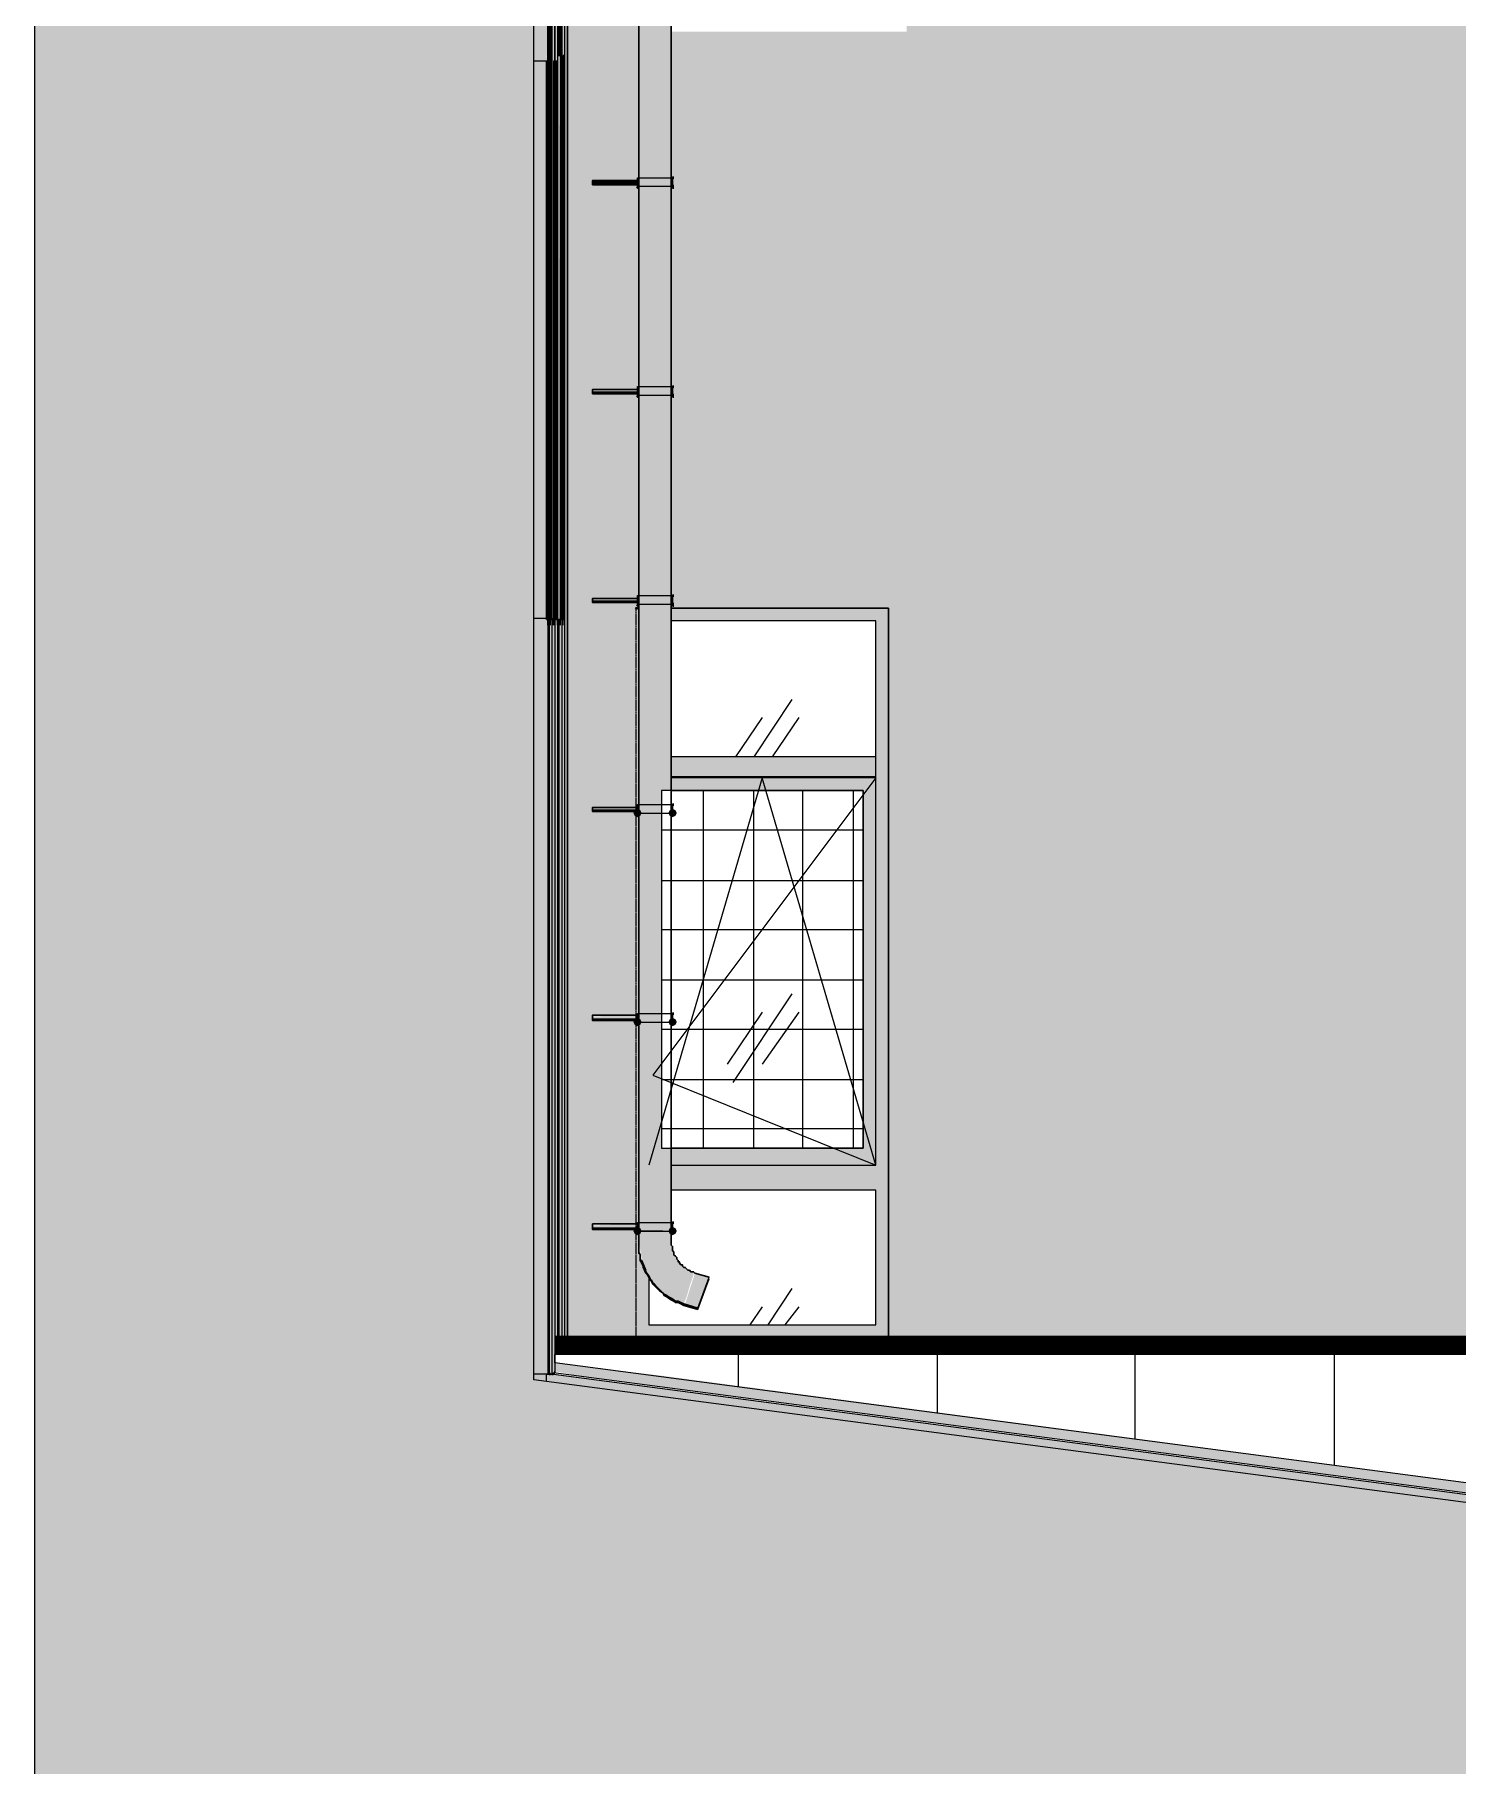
# Model space of a CAD drawing. Header units: millimetres. Extents: x -11345 to 411485, y -9810 to 73012.
# Drawn here: x 289930 to 294225, y 2784 to 8008 of the extents above; entities that cross this region are included whole.
import ezdxf

# ---------------------------------------------------------------- set-up
doc = ezdxf.new("R2010")
doc.units = ezdxf.units.MM
doc.linetypes.add('PDF_IMPORT', pattern=[1, 0.8, -0.2])
for name, color, linetype in [('PDF _Крыша штриховка', 7, 'Continuous'), ('PDF _Линии', 7, 'Continuous'), ('PDF _Стены наружные', 7, 'Continuous'), ('PDF _Стены отделка', 7, 'Continuous'), ('PDF _Узлы', 7, 'Continuous')]:
    doc.layers.add(name, color=color, linetype=linetype)
for name, color, linetype, true_color in [('PDF _Обобщенные модели', 7, 'Continuous', 0xb5bcbf), ('PDF _Ограждение', 7, 'Continuous', 0x7f7f7f), ('PDF _Окна', 7, 'Continuous', 0x383e42), ('PDF _Стены штриховка поверхности', 7, 'Continuous', 0xcacbcc)]:
    doc.layers.add(name, color=color, linetype=linetype, true_color=true_color)

msp = doc.modelspace()

# ---------------------------------------------------------------- hatches: boundary and pattern name
at = {"layer": 'PDF _Линии', "transparency": 33554559}
for points in [[(291762.90475, 5658.35395), (291758.67172, 5666.82003), (291750.20564, 5671.05307), (291741.73956, 5666.82003), (291737.50652, 5658.35395), (291741.73956, 5649.88787), (291750.20564, 5645.65484), (291758.67172, 5649.88787)], [(291868.73071, 5658.35395), (291864.49767, 5666.82003), (291856.0316, 5671.05307), (291847.56552, 5666.82003), (291843.33248, 5658.35395), (291847.56552, 5649.88787), (291856.0316, 5645.65484), (291864.49767, 5649.88787)], [(291762.90475, 5027.63124), (291758.67172, 5036.09731), (291750.20564, 5040.33035), (291741.73956, 5036.09731), (291737.50652, 5027.63124), (291741.73956, 5019.16516), (291750.20564, 5014.93212), (291758.67172, 5019.16516)], [(291868.73071, 5027.63124), (291864.49767, 5036.09731), (291856.0316, 5040.33035), (291847.56552, 5036.09731), (291843.33248, 5027.63124), (291847.56552, 5019.16516), (291856.0316, 5014.93212), (291864.49767, 5019.16516)], [(291762.90475, 4396.90852), (291758.67172, 4405.3746), (291750.20564, 4409.60764), (291741.73956, 4405.3746), (291737.50652, 4396.90852), (291741.73956, 4388.44245), (291750.20564, 4384.20941), (291758.67172, 4388.44245)], [(291868.73071, 4396.90852), (291864.49767, 4405.3746), (291856.0316, 4409.60764), (291847.56552, 4405.3746), (291843.33248, 4396.90852), (291847.56552, 4388.44245), (291856.0316, 4384.20941), (291864.49767, 4388.44245)]]:
    msp.add_hatch(color=256, dxfattribs=at).paths.add_polyline_path(points)
at = {"layer": 'PDF _Обобщенные модели', "transparency": 33554559}
for color, points in [(256, [(291813.70121, 4219.12091), (291843.33248, 4197.95572), (291847.56552, 4193.72268), (291885.66287, 4176.79053), (291889.8959, 4172.55749), (291889.8959, 4176.79053), (291851.79856, 4193.72268), (291847.56552, 4197.95572), (291889.8959, 4176.79053), (291898.36198, 4197.95572), (291906.82806, 4227.58699), (291919.52717, 4265.68433), (291919.52717, 4269.91737), (291894.12894, 4286.84953), (291885.66287, 4295.3156), (291872.96375, 4308.01472), (291868.73071, 4312.24776), (291856.0316, 4337.64599), (291851.79856, 4367.27725), (291851.79856, 4396.90852), (291856.0316, 4396.90852), (291856.0316, 4422.30675), (291851.79856, 4422.30675), (291851.79856, 4646.65779), (291822.16729, 4646.65779), (291822.16729, 5726.08256), (291851.79856, 5726.08256), (291851.79856, 6284.84363), (291856.0316, 6284.84363), (291856.0316, 6314.47489), (291851.79856, 6314.47489), (291851.79856, 6915.56634), (291856.0316, 6915.56634), (291856.0316, 6945.19761), (291851.79856, 6945.19761), (291851.79856, 7546.28905), (291856.0316, 7546.28905), (291856.0316, 7575.92032), (291851.79856, 7575.92032), (291851.79856, 8177.01177), (291856.0316, 8177.01177), (291856.0316, 8206.64304), (291851.79856, 8206.64304), (291851.79856, 8807.73448), (291856.0316, 8807.73448), (291856.0316, 8837.36575), (291851.79856, 8837.36575), (291851.79856, 9438.4572), (291856.0316, 9438.4572), (291856.0316, 9468.08846), (291851.79856, 9468.08846), (291851.79856, 10069.17991), (291856.0316, 10069.17991), (291856.0316, 10098.81118), (291851.79856, 10098.81118), (291851.79856, 10699.90262), (291856.0316, 10699.90262), (291856.0316, 10729.53389), (291851.79856, 10729.53389), (291851.79856, 11330.62534), (291856.0316, 11330.62534), (291856.0316, 11360.25661), (291851.79856, 11360.25661), (291851.79856, 11961.34805), (291856.0316, 11961.34805), (291856.0316, 11990.97932), (291851.79856, 11990.97932), (291851.79856, 12592.07076), (291856.0316, 12592.07076), (291856.0316, 12621.70203), (291851.79856, 12621.70203), (291851.79856, 13222.79348), (291856.0316, 13222.79348), (291856.0316, 13252.42475), (291851.79856, 13252.42475), (291851.79856, 13853.51619), (291856.0316, 13853.51619), (291856.0316, 13883.14746), (291750.20564, 13878.91442), (291750.20564, 13874.68138), (291614.74841, 13874.68138), (291614.74841, 13861.98227), (291648.61272, 13861.98227), (291750.20564, 13866.21531), (291750.20564, 13853.51619), (291754.43868, 13853.51619), (291754.43868, 13252.42475), (291750.20564, 13252.42475), (291750.20564, 13243.95867), (291614.74841, 13243.95867), (291614.74841, 13231.25955), (291750.20564, 13231.25955), (291750.20564, 13222.79348), (291754.43868, 13222.79348), (291754.43868, 12621.70203), (291750.20564, 12621.70203), (291750.20564, 12613.23596), (291614.74841, 12613.23596), (291614.74841, 12604.76988), (291750.20564, 12604.76988), (291614.74841, 12600.53684), (291750.20564, 12600.53684), (291750.20564, 12592.07076), (291754.43868, 12592.07076), (291754.43868, 11990.97932), (291750.20564, 11990.97932), (291750.20564, 11982.51324), (291614.74841, 11982.51324), (291614.74841, 11974.04717), (291750.20564, 11974.04717), (291614.74841, 11969.81413), (291750.20564, 11969.81413), (291750.20564, 11961.34805), (291754.43868, 11961.34805), (291754.43868, 11360.25661), (291750.20564, 11360.25661), (291750.20564, 11351.79053), (291614.74841, 11351.79053), (291614.74841, 11343.32445), (291750.20564, 11343.32445), (291614.74841, 11339.09141), (291750.20564, 11339.09141), (291750.20564, 11330.62534), (291754.43868, 11330.62534), (291754.43868, 10729.53389), (291750.20564, 10729.53389), (291750.20564, 10721.06781), (291614.74841, 10721.06781), (291614.74841, 10712.60174), (291750.20564, 10712.60174), (291614.74841, 10708.3687), (291750.20564, 10708.3687), (291750.20564, 10699.90262), (291754.43868, 10699.90262), (291754.43868, 10098.81118), (291750.20564, 10098.81118), (291750.20564, 10090.3451), (291614.74841, 10090.3451), (291614.74841, 10081.87902), (291750.20564, 10081.87902), (291614.74841, 10077.64599), (291750.20564, 10077.64599), (291750.20564, 10069.17991), (291754.43868, 10069.17991), (291754.43868, 9468.08846), (291750.20564, 9468.08846), (291750.20564, 9459.62239), (291614.74841, 9459.62239), (291614.74841, 9446.92327), (291750.20564, 9446.92327), (291750.20564, 9438.4572), (291754.43868, 9438.4572), (291754.43868, 8837.36575), (291750.20564, 8837.36575), (291750.20564, 8828.89967), (291614.74841, 8828.89967), (291614.74841, 8816.20056), (291750.20564, 8816.20056), (291750.20564, 8807.73448), (291754.43868, 8807.73448), (291754.43868, 8206.64304), (291750.20564, 8206.64304), (291750.20564, 8198.17696), (291614.74841, 8198.17696), (291614.74841, 8185.47784), (291750.20564, 8185.47784), (291750.20564, 8177.01177), (291754.43868, 8177.01177), (291754.43868, 7575.92032), (291750.20564, 7575.92032), (291750.20564, 7567.45425), (291614.74841, 7567.45425), (291614.74841, 7554.75513), (291750.20564, 7554.75513), (291750.20564, 7546.28905), (291754.43868, 7546.28905), (291754.43868, 6945.19761), (291750.20564, 6945.19761), (291750.20564, 6936.73153), (291614.74841, 6936.73153), (291614.74841, 6924.03242), (291750.20564, 6924.03242), (291750.20564, 6915.56634), (291754.43868, 6915.56634), (291754.43868, 6314.47489), (291750.20564, 6314.47489), (291750.20564, 6306.00882), (291614.74841, 6306.00882), (291614.74841, 6293.3097), (291750.20564, 6293.3097), (291750.20564, 6284.84363), (291754.43868, 6284.84363), (291754.43868, 5683.75218), (291750.20564, 5683.75218), (291750.20564, 5675.2861), (291614.74841, 5675.2861), (291614.74841, 5662.58699), (291750.20564, 5662.58699), (291750.20564, 5658.35395), (291754.43868, 5658.35395), (291754.43868, 5053.02947), (291750.20564, 5053.02947), (291750.20564, 5048.79643), (291614.74841, 5044.56339), (291614.74841, 5031.86427), (291750.20564, 5031.86427), (291750.20564, 5027.63124), (291754.43868, 5027.63124), (291754.43868, 4422.30675), (291750.20564, 4422.30675), (291750.20564, 4418.07371), (291614.74841, 4413.84068), (291614.74841, 4401.14156), (291627.44753, 4401.14156), (291750.20564, 4405.3746), (291750.20564, 4396.90852), (291754.43868, 4396.90852), (291754.43868, 4367.27725), (291758.67172, 4337.64599), (291762.90475, 4312.24776), (291762.90475, 4308.01472), (291771.37083, 4278.38345), (291774.19286, 4275.56142), (291775.60387, 4269.91737), (291777.72039, 4267.80085), (291779.83691, 4261.4513), (291801.0021, 4231.82003), (291803.11862, 4230.76177), (291805.23514, 4227.58699), (291811.7475, 4223.02833)]), (7, [(291860.26464, 7575.92032), (291860.26464, 7580.15336), (291856.0316, 7580.15336), (291851.79856, 7575.92032), (291856.0316, 7571.68728), (291860.26464, 7571.68728)]), (7, [(291754.43868, 7546.28905), (291754.43868, 7550.52209), (291750.20564, 7550.52209), (291745.9726, 7546.28905), (291750.20564, 7542.05602), (291754.43868, 7542.05602)]), (7, [(291860.26464, 7550.52209), (291860.26464, 7554.75513), (291856.0316, 7554.75513), (291851.79856, 7550.52209), (291856.0316, 7546.28905), (291860.26464, 7546.28905)]), (7, [(291860.26464, 7546.28905), (291860.26464, 7550.52209), (291856.0316, 7550.52209), (291851.79856, 7546.28905), (291856.0316, 7542.05602), (291860.26464, 7542.05602)]), (7, [(291860.26464, 6945.19761), (291860.26464, 6949.43065), (291856.0316, 6949.43065), (291851.79856, 6945.19761), (291856.0316, 6940.96457), (291860.26464, 6940.96457)]), (7, [(291754.43868, 6915.56634), (291754.43868, 6919.79938), (291750.20564, 6919.79938), (291745.9726, 6915.56634), (291750.20564, 6911.3333), (291754.43868, 6911.3333)]), (7, [(291860.26464, 6919.79938), (291860.26464, 6924.03242), (291856.0316, 6924.03242), (291851.79856, 6919.79938), (291856.0316, 6915.56634), (291860.26464, 6915.56634)]), (7, [(291860.26464, 6915.56634), (291860.26464, 6919.79938), (291856.0316, 6919.79938), (291851.79856, 6915.56634), (291856.0316, 6911.3333), (291860.26464, 6911.3333)]), (7, [(291754.43868, 6284.84363), (291754.43868, 6289.07666), (291750.20564, 6289.07666), (291745.9726, 6284.84363), (291750.20564, 6280.61059), (291754.43868, 6280.61059)]), (7, [(291860.26464, 6314.47489), (291860.26464, 6318.70793), (291856.0316, 6318.70793), (291851.79856, 6314.47489), (291856.0316, 6310.24186), (291860.26464, 6310.24186)]), (7, [(291860.26464, 6289.07666), (291860.26464, 6293.3097), (291856.0316, 6293.3097), (291851.79856, 6289.07666), (291856.0316, 6284.84363), (291860.26464, 6284.84363)]), (7, [(291860.26464, 6284.84363), (291860.26464, 6289.07666), (291856.0316, 6289.07666), (291851.79856, 6284.84363), (291856.0316, 6280.61059), (291860.26464, 6280.61059)]), (7, [(291754.43868, 5658.35395), (291754.43868, 5662.58699), (291750.20564, 5662.58699), (291745.9726, 5658.35395), (291750.20564, 5654.12091), (291754.43868, 5654.12091)]), (7, [(291860.26464, 5683.75218), (291860.26464, 5687.98522), (291856.0316, 5687.98522), (291851.79856, 5683.75218), (291856.0316, 5679.51914), (291860.26464, 5679.51914)]), (7, [(291860.26464, 5658.35395), (291860.26464, 5662.58699), (291856.0316, 5662.58699), (291851.79856, 5658.35395), (291856.0316, 5654.12091), (291860.26464, 5654.12091)]), (7, [(291860.26464, 5658.35395), (291860.26464, 5662.58699), (291856.0316, 5662.58699), (291851.79856, 5658.35395), (291856.0316, 5654.12091), (291860.26464, 5654.12091)]), (7, [(291754.43868, 5027.63124), (291754.43868, 5031.86427), (291750.20564, 5031.86427), (291745.9726, 5027.63124), (291750.20564, 5023.3982), (291754.43868, 5023.3982)]), (7, [(291860.26464, 5053.02947), (291860.26464, 5057.2625), (291856.0316, 5057.2625), (291851.79856, 5053.02947), (291856.0316, 5048.79643), (291860.26464, 5048.79643)]), (7, [(291860.26464, 5027.63124), (291860.26464, 5031.86427), (291856.0316, 5031.86427), (291851.79856, 5027.63124), (291856.0316, 5023.3982), (291860.26464, 5023.3982)]), (7, [(291860.26464, 5027.63124), (291860.26464, 5031.86427), (291856.0316, 5031.86427), (291851.79856, 5027.63124), (291856.0316, 5023.3982), (291860.26464, 5023.3982)]), (7, [(291754.43868, 4396.90852), (291754.43868, 4401.14156), (291750.20564, 4401.14156), (291745.9726, 4396.90852), (291750.20564, 4392.67548), (291754.43868, 4392.67548)]), (7, [(291860.26464, 4422.30675), (291860.26464, 4426.53979), (291856.0316, 4426.53979), (291851.79856, 4422.30675), (291856.0316, 4418.07371), (291860.26464, 4418.07371)]), (7, [(291860.26464, 4396.90852), (291860.26464, 4401.14156), (291856.0316, 4401.14156), (291851.79856, 4396.90852), (291856.0316, 4392.67548), (291860.26464, 4392.67548)]), (256, [(291932.22629, 4164.09141), (291936.45933, 4176.79053), (291966.09059, 4257.21826), (291923.76021, 4269.91737), (291919.52717, 4257.21826), (291894.12894, 4176.79053), (291914.44753, 4169.17106), (291902.59502, 4172.55749), (291894.12894, 4176.79053), (291894.12894, 4172.55749), (291923.76021, 4164.09141), (291927.99325, 4159.85838), (291932.22629, 4159.85838)])]:
    msp.add_hatch(color=color, dxfattribs=at).paths.add_polyline_path(points)
at = {"layer": 'PDF _Ограждение', "true_color": 0xb6c1cb, "transparency": 33554559}
h = msp.add_hatch(color=9, dxfattribs=at)
h.paths.add_polyline_path([(291496.22334, 3965.13861), (291500.45638, 3964.58099), (291500.45638, 3939.74038), (295771.59207, 3376.74628), (295780.05815, 3376.74628), (295966.31183, 3351.34805), (295970.54487, 3351.34805), (295970.54487, 3410.61059), (291817.93425, 3960.90557), (291703.64222, 3973.60469), (291500.45638, 3999.00292), (291500.45638, 3973.60469), (291568.18499, 3960.90557), (295720.79561, 3410.61059), (295934.21129, 3383.44859), (295911.28233, 3385.21236), (291504.68941, 3965.13861), (291496.22334, 3969.37165)])
h.paths.add_polyline_path([(295948.19837, 3381.66842), (295953.61272, 3380.97932), (295957.84576, 3380.97932), (295966.31183, 3376.74628), (295906.22552, 3384.66648)], flags=0)
at = {"layer": 'PDF _Окна', "transparency": 33554687}
for points in [[(292507.9195, 6276.37755), (291851.79856, 6276.37755), (291851.79856, 6238.2802), (292469.82216, 6238.2802), (292469.82216, 5827.67548), (291851.79856, 5827.67548), (291851.79856, 5768.41295), (292469.82216, 5768.41295), (292469.82216, 5764.17991), (291851.79856, 5764.17991), (291851.79856, 5726.08256), (292431.72481, 5726.08256), (292431.72481, 4646.65779), (291851.79856, 4646.65779), (291851.79856, 4519.66663), (292469.82216, 4519.66663), (292469.82216, 4113.29495), (291784.06995, 4113.29495), (291784.06995, 4257.21826), (291775.60387, 4269.91737), (291758.67172, 4312.24776), (291754.43868, 4367.27725), (291754.43868, 4396.90852), (291750.20564, 4396.90852), (291750.20564, 4401.14156), (291745.9726, 4401.14156), (291745.9726, 4079.43065), (292507.9195, 4079.43065)], [(291754.43868, 6276.37755), (291745.9726, 6276.37755), (291745.9726, 5675.2861), (291750.20564, 5675.2861), (291750.20564, 5683.75218), (291754.43868, 5683.75218)], [(291750.20564, 5662.58699), (291745.9726, 5662.58699), (291745.9726, 5048.79643), (291750.20564, 5048.79643), (291750.20564, 5053.02947), (291754.43868, 5053.02947), (291754.43868, 5658.35395), (291750.20564, 5658.35395)], [(291750.20564, 5031.86427), (291745.9726, 5031.86427), (291745.9726, 4418.07371), (291750.20564, 4418.07371), (291750.20564, 4422.30675), (291754.43868, 4422.30675), (291754.43868, 5027.63124), (291750.20564, 5027.63124)]]:
    msp.add_hatch(color=256, dxfattribs=at).paths.add_polyline_path(points)
at = {"layer": 'PDF _Стены наружные', "true_color": 0xe2e2e2, "transparency": 33554687}
h = msp.add_hatch(color=254, dxfattribs=at)
h.paths.add_polyline_path([(291530.08764, 11914.78463), (291530.08764, 14204.85838), (291525.85461, 14204.85838), (291525.85461, 14556.20056), (291589.35018, 14556.20056), (291589.35018, 14657.79348), (291631.68056, 14657.79348), (291631.68056, 14755.15336), (291652.84576, 14755.15336), (291652.84576, 14954.10616), (291631.68056, 14954.10616), (291631.68056, 14916.00882), (291521.62157, 14916.00882), (291521.62157, 14907.54274), (291475.05815, 14907.54274), (291475.05815, 14755.15336), (291436.9608, 14755.15336), (291436.9608, 3948.20646), (291458.12599, 3943.97342), (291475.05815, 3943.97342), (291475.05815, 3965.13861), (291483.52422, 3965.13861), (291483.52422, 6242.51324), (291475.05815, 6242.51324), (291475.05815, 7927.2625), (291479.29118, 7927.2625), (291475.05815, 7944.19466), (291479.29118, 7944.19466), (291475.05815, 10187.70498), (291475.05815, 11076.64304), (291521.62157, 11076.64304), (291521.62157, 11724.2979), (291555.48587, 11724.2979), (291555.48587, 11914.78463)])
h.paths.add_polyline_path([(291525.85461, 11914.78463), (291521.62157, 11914.78463), (291521.62157, 11885.15336), (291475.05815, 11885.15336), (291475.05815, 11914.78463), (291483.52422, 11914.78463), (291483.52422, 14175.22711), (291487.75726, 14175.22711), (291487.75726, 11914.78463), (291491.9903, 11914.78463), (291491.9903, 14175.22711), (291496.22334, 14175.22711), (291496.22334, 11914.78463), (291504.68941, 11914.78463), (291504.68941, 11923.25071), (291508.92245, 11923.25071), (291508.92245, 11914.78463), (291513.15549, 11914.78463), (291513.15549, 14175.22711), (291517.38853, 14175.22711), (291517.38853, 11914.78463), (291521.62157, 11914.78463), (291521.62157, 14175.22711), (291525.85461, 14175.22711)], flags=0)
h.paths.add_polyline_path([(291483.52422, 10187.70498), (291479.29118, 10187.70498), (291479.29118, 7944.19466), (291479.29118, 7927.2625), (291483.52422, 7927.2625)])
for points in [[(291491.9903, 10187.70498), (291487.75726, 10187.70498), (291487.75726, 7927.2625), (291491.9903, 7927.2625)], [(291508.92245, 10187.70498), (291496.22334, 10187.70498), (291496.22334, 7927.2625), (291508.92245, 7927.2625), (291508.92245, 7944.19466), (291513.15549, 7944.19466), (291513.15549, 10204.63714), (291508.92245, 10204.63714)], [(291521.62157, 10204.63714), (291517.38853, 10204.63714), (291517.38853, 7944.19466), (291521.62157, 7944.19466)], [(291530.08764, 10204.63714), (291525.85461, 10204.63714), (291525.85461, 7944.19466), (291530.08764, 7944.19466)], [(291491.9903, 6242.51324), (291487.75726, 6242.51324), (291487.75726, 3965.13861), (291491.9903, 3965.13861)], [(291496.22334, 3969.37165), (291500.45638, 3969.37165), (291500.45638, 4079.43065), (291513.15549, 4079.43065), (291513.15549, 6242.51324), (291504.68941, 6242.51324), (291500.45638, 6246.74628), (291500.45638, 6242.51324), (291496.22334, 6242.51324)], [(291521.62157, 6242.51324), (291517.38853, 6242.51324), (291517.38853, 4079.43065), (291521.62157, 4079.43065)], [(291530.08764, 6242.51324), (291525.85461, 6242.51324), (291525.85461, 4079.43065), (291530.08764, 4079.43065)]]:
    msp.add_hatch(color=254, dxfattribs=at).paths.add_polyline_path(points)
at = {"layer": 'PDF _Стены наружные', "transparency": 33554687}
for points in [[(291750.20564, 6276.37755), (291750.20564, 6280.61059), (291745.9726, 6280.61059), (291741.73956, 6276.37755), (291745.9726, 6272.14451), (291750.20564, 6272.14451)], [(291487.75726, 3965.13861), (291487.75726, 3969.37165), (291483.52422, 3969.37165), (291479.29118, 3965.13861), (291483.52422, 3960.90557), (291487.75726, 3960.90557)], [(291496.22334, 3965.13861), (291496.22334, 3969.37165), (291491.9903, 3969.37165), (291487.75726, 3965.13861), (291491.9903, 3960.90557), (291496.22334, 3960.90557)]]:
    msp.add_hatch(color=256, dxfattribs=at).paths.add_polyline_path(points)
at = {"layer": 'PDF _Стены штриховка поверхности', "true_color": 0xfbfbf4, "transparency": 33554687}
for points in [[(291898.36198, 14746.68728), (291898.36198, 14738.22121), (291932.22629, 14746.68728), (291961.85756, 14657.79348), (291966.09059, 14649.3274), (291915.29413, 14632.39525), (291894.12894, 14619.69613), (291872.96375, 14598.53094), (291856.0316, 14568.89967), (291856.0316, 14556.20056), (291851.79856, 14539.2684), (291851.79856, 14509.63714), (291856.0316, 14509.63714), (291856.0316, 14484.23891), (291851.79856, 14484.23891), (291851.79856, 14137.12976), (292562.949, 14137.12976), (292562.949, 14204.85838), (292567.18204, 11919.01767), (298878.64222, 11919.01767), (298878.64222, 11902.08551), (298976.0021, 11885.15336), (298971.76906, 11885.15336), (298967.53602, 11872.45425), (298971.76906, 11872.45425), (298971.76906, 11868.22121), (291851.79856, 11868.22121), (291851.79856, 11360.25661), (291856.0316, 11360.25661), (291856.0316, 11330.62534), (291851.79856, 11330.62534), (291851.79856, 10729.53389), (291856.0316, 10729.53389), (291856.0316, 10699.90262), (291851.79856, 10699.90262), (291851.79856, 10276.59879), (292567.18204, 10276.59879), (292562.949, 8016.15631), (291851.79856, 8016.15631), (291851.79856, 7575.92032), (291856.0316, 7575.92032), (291856.0316, 7546.28905), (291851.79856, 7546.28905), (291851.79856, 6945.19761), (291856.0316, 6945.19761), (291856.0316, 6915.56634), (291851.79856, 6915.56634), (291851.79856, 6314.47489), (291856.0316, 6314.47489), (291856.0316, 6284.84363), (291851.79856, 6284.84363), (291851.79856, 6276.37755), (292507.9195, 6276.37755), (292507.9195, 4079.43065), (295970.54487, 4079.43065), (295970.54487, 5391.67253), (295979.01095, 5391.67253), (295979.01095, 5108.05897), (295987.47702, 5108.05897), (295987.47702, 5412.83773), (297054.20269, 5412.83773), (297054.20269, 6123.98817), (297033.0375, 6123.98817), (297033.0375, 6094.3569), (297028.80446, 6094.3569), (297028.80446, 6123.98817), (297003.40623, 6123.98817), (297003.40623, 6128.22121), (297028.80446, 6128.22121), (297028.80446, 6157.85248), (297033.0375, 6157.85248), (297033.0375, 6526.12681), (296956.84281, 6526.12681), (296956.84281, 6589.62239), (297388.61272, 6915.56634), (297426.71006, 6945.19761), (297532.53602, 7025.62534), (297638.36198, 6945.19761), (298108.22924, 6589.62239), (298108.22924, 6526.12681), (298032.03455, 6526.12681), (298032.03455, 6157.85248), (298036.26759, 6157.85248), (298036.26759, 6128.22121), (298061.66582, 6128.22121), (298061.66582, 6123.98817), (298036.26759, 6123.98817), (298036.26759, 6094.3569), (298032.03455, 6094.3569), (298032.03455, 5412.83773), (298544.23219, 5412.83773), (298544.23219, 5497.49849), (298468.0375, 5497.49849), (298468.0375, 5535.59584), (298844.77791, 5793.81118), (298878.64222, 5772.64599), (298971.76906, 5704.91737), (298976.0021, 5704.91737), (298980.23514, 5700.68433), (299086.0611, 5700.68433), (299086.0611, 6318.70793), (298946.37083, 6318.70793), (298946.37083, 6327.17401), (299086.0611, 6327.17401), (299086.0611, 6945.19761), (298946.37083, 6945.19761), (298946.37083, 6957.89672), (299086.0611, 6957.89672), (299086.0611, 7575.92032), (298946.37083, 7575.92032), (298946.37083, 7584.3864), (299086.0611, 7584.3864), (299086.0611, 8202.41), (298946.37083, 8202.41), (298946.37083, 8215.10911), (299086.0611, 8215.10911), (299086.0611, 8833.13271), (298946.37083, 8833.13271), (298946.37083, 8841.59879), (299086.0611, 8841.59879), (299086.0611, 9459.62239), (298946.37083, 9459.62239), (298946.37083, 9472.3215), (299086.0611, 9472.3215), (299086.0611, 10090.3451), (298946.37083, 10090.3451), (298946.37083, 10098.81118), (299086.0611, 10098.81118), (299086.0611, 10716.83478), (298946.37083, 10716.83478), (298946.37083, 10729.53389), (299086.0611, 10729.53389), (299086.0611, 11347.55749), (298946.37083, 11347.55749), (298946.37083, 11356.02357), (299086.0611, 11356.02357), (299086.0611, 11868.22121), (298984.46818, 11868.22121), (298980.23514, 11872.45425), (298980.23514, 11885.15336), (298891.34133, 11902.08551), (298891.34133, 11919.01767), (299086.0611, 11919.01767), (299086.0611, 11974.04717), (298946.37083, 11974.04717), (298946.37083, 11986.74628), (299086.0611, 11986.74628), (299086.0611, 12604.76988), (298946.37083, 12604.76988), (298946.37083, 12613.23596), (299086.0611, 12613.23596), (299086.0611, 13231.25955), (298946.37083, 13235.49259), (298946.37083, 13243.95867), (299086.0611, 13243.95867), (299086.0611, 13861.98227), (298946.37083, 13861.98227), (298946.37083, 13870.44835), (299086.0611, 13870.44835), (299086.0611, 14488.47194), (298946.37083, 14492.70498), (298946.37083, 14501.17106), (299086.0611, 14501.17106), (299086.0611, 14509.63714), (299090.29413, 14547.73448), (299090.29413, 14581.59879), (299086.0611, 14581.59879), (299056.42983, 14568.89967), (299047.96375, 14594.2979), (299026.79856, 14657.79348), (299031.0316, 14657.79348), (299026.79856, 14666.25955), (299073.36198, 14683.19171), (299098.76021, 14695.89082), (299119.9254, 14717.05602), (299132.62452, 14746.68728), (299136.85756, 14755.15336), (299136.85756, 14869.4454), (299111.45933, 14924.47489), (299111.45933, 14954.10616), (292084.61567, 14954.10616), (292084.61567, 14755.15336), (292059.21744, 14767.85248), (292038.05225, 14776.31855), (291902.59502, 14844.04717), (291902.59502, 14755.15336)], [(291487.75726, 11076.64304), (291483.52422, 11076.64304), (291483.52422, 3965.13861), (291475.05815, 3965.13861), (291475.05815, 3943.97342), (291487.75726, 3943.97342), (291500.45638, 3939.74038), (291500.45638, 3965.13861), (291496.22334, 3965.13861), (291496.22334, 11076.64304), (291491.9903, 11076.64304), (291491.9903, 3965.13861), (291487.75726, 3965.13861)]]:
    msp.add_hatch(color=7, dxfattribs=at).paths.add_polyline_path(points)
h = msp.add_hatch(color=7, dxfattribs=at)
h.paths.add_polyline_path([(291614.74841, 11914.78463), (291610.51537, 11914.78463), (291610.51537, 11893.61944), (291614.74841, 11889.3864)])
h.paths.add_polyline_path([(291585.11714, 11893.61944), (291585.11714, 11889.3864), (291589.35018, 11889.3864), (291589.35018, 11914.78463), (291580.8841, 11914.78463)])
h.paths.add_polyline_path([(291563.95195, 11893.61944), (291568.18499, 11889.3864), (291568.18499, 11914.78463), (291563.95195, 11914.78463)])
h.paths.add_polyline_path([(291572.41803, 11893.61944), (291576.65107, 11889.3864), (291576.65107, 11914.78463), (291572.41803, 11914.78463)])
h.paths.add_polyline_path([(291610.51537, 11889.3864), (291610.51537, 11885.15336), (291614.74841, 11889.3864)])
h.paths.add_polyline_path([(291614.74841, 11885.15336), (291614.74841, 11876.68728), (291618.98145, 11876.68728), (291623.21449, 11885.15336), (291623.21449, 11889.3864), (291618.98145, 11889.3864), (291618.98145, 11885.15336)])
h.paths.add_polyline_path([(291576.65107, 11885.15336), (291576.65107, 11876.68728), (291580.8841, 11876.68728), (291585.11714, 11885.15336), (291585.11714, 11889.3864), (291580.8841, 11889.3864), (291580.8841, 11885.15336)])
h.paths.add_polyline_path([(291572.41803, 11885.15336), (291568.18499, 11876.68728), (291572.41803, 11876.68728), (291576.65107, 11885.15336), (291576.65107, 11889.3864), (291572.41803, 11889.3864)])
h.paths.add_polyline_path([(291589.35018, 11885.15336), (291585.11714, 11876.68728), (291589.35018, 11876.68728), (291593.58322, 11885.15336), (291593.58322, 11889.3864)])
h.paths.add_polyline_path([(291597.81626, 11876.68728), (291597.81626, 11872.45425), (291593.58322, 11872.45425)])
h.paths.add_polyline_path([(291593.58322, 11880.92032), (291593.58322, 11876.68728), (291589.35018, 11876.68728), (291589.35018, 11872.45425), (291585.11714, 11872.45425), (291585.11714, 11876.68728), (291580.8841, 11876.68728), (291580.8841, 11872.45425), (291576.65107, 11872.45425), (291576.65107, 11876.68728), (291572.41803, 11876.68728), (291572.41803, 11872.45425), (291568.18499, 11872.45425), (291568.18499, 11876.68728), (291563.95195, 11876.68728), (291568.18499, 11885.15336), (291568.18499, 11889.3864), (291563.95195, 11889.3864), (291563.95195, 11885.15336), (291559.71891, 11885.15336), (291559.71891, 11914.78463), (291555.48587, 11914.78463), (291555.48587, 11724.2979), (291635.9136, 11728.53094), (291635.9136, 11724.2979), (291555.48587, 11724.2979), (291521.62157, 11724.2979), (291521.62157, 4079.43065), (291525.85461, 4079.43065), (291525.85461, 11076.64304), (291530.08764, 11076.64304), (291530.08764, 4079.43065), (291538.55372, 4079.43065), (291534.32068, 11076.64304), (291538.55372, 11076.64304), (291538.55372, 4079.43065), (291745.9726, 4079.43065), (291745.9726, 4401.14156), (291614.74841, 4405.3746), (291614.74841, 4418.07371), (291745.9726, 4418.07371), (291745.9726, 5031.86427), (291614.74841, 5031.86427), (291614.74841, 5048.79643), (291745.9726, 5048.79643), (291745.9726, 5662.58699), (291614.74841, 5662.58699), (291614.74841, 5675.2861), (291745.9726, 5675.2861), (291745.9726, 6276.37755), (291754.43868, 6276.37755), (291754.43868, 6284.84363), (291750.20564, 6284.84363), (291750.20564, 6293.3097), (291614.74841, 6293.3097), (291614.74841, 6306.00882), (291750.20564, 6306.00882), (291750.20564, 6314.47489), (291754.43868, 6314.47489), (291754.43868, 6915.56634), (291750.20564, 6915.56634), (291750.20564, 6924.03242), (291614.74841, 6924.03242), (291614.74841, 6936.73153), (291750.20564, 6936.73153), (291750.20564, 6945.19761), (291754.43868, 6945.19761), (291754.43868, 7546.28905), (291750.20564, 7546.28905), (291750.20564, 7554.75513), (291614.74841, 7554.75513), (291614.74841, 7567.45425), (291750.20564, 7567.45425), (291750.20564, 7575.92032), (291754.43868, 7575.92032), (291754.43868, 8177.01177), (291750.20564, 8177.01177), (291750.20564, 8185.47784), (291614.74841, 8185.47784), (291614.74841, 8198.17696), (291750.20564, 8198.17696), (291750.20564, 8206.64304), (291754.43868, 8206.64304), (291754.43868, 8807.73448), (291750.20564, 8807.73448), (291750.20564, 8816.20056), (291614.74841, 8816.20056), (291614.74841, 8828.89967), (291750.20564, 8828.89967), (291750.20564, 8837.36575), (291754.43868, 8837.36575), (291754.43868, 9438.4572), (291750.20564, 9438.4572), (291750.20564, 9446.92327), (291614.74841, 9446.92327), (291614.74841, 9459.62239), (291750.20564, 9459.62239), (291750.20564, 9468.08846), (291754.43868, 9468.08846), (291754.43868, 10069.17991), (291750.20564, 10069.17991), (291750.20564, 10077.64599), (291614.74841, 10077.64599), (291614.74841, 10090.3451), (291750.20564, 10090.3451), (291750.20564, 10098.81118), (291754.43868, 10098.81118), (291754.43868, 10699.90262), (291750.20564, 10699.90262), (291750.20564, 10708.3687), (291614.74841, 10708.3687), (291614.74841, 10721.06781), (291750.20564, 10721.06781), (291750.20564, 10729.53389), (291754.43868, 10729.53389), (291754.43868, 11330.62534), (291750.20564, 11330.62534), (291750.20564, 11339.09141), (291614.74841, 11339.09141), (291614.74841, 11351.79053), (291750.20564, 11351.79053), (291750.20564, 11360.25661), (291754.43868, 11360.25661), (291754.43868, 11868.22121), (291635.9136, 11868.22121), (291635.9136, 11872.45425), (291631.68056, 11872.45425), (291631.68056, 11876.68728), (291635.9136, 11885.15336), (291627.44753, 11885.15336), (291623.21449, 11876.68728), (291627.44753, 11876.68728), (291627.44753, 11872.45425), (291623.21449, 11872.45425), (291623.21449, 11876.68728), (291618.98145, 11876.68728), (291618.98145, 11872.45425), (291614.74841, 11872.45425), (291614.74841, 11876.68728), (291610.51537, 11876.68728), (291606.28233, 11872.45425), (291606.28233, 11876.68728), (291610.51537, 11876.68728), (291610.51537, 11885.15336), (291606.28233, 11885.15336), (291602.0493, 11876.68728), (291602.0493, 11885.15336), (291597.81626, 11885.15336)], flags=0)
h.paths.add_polyline_path([(291618.98145, 11893.61944), (291623.21449, 11889.3864), (291627.44753, 11889.3864), (291627.44753, 11914.78463), (291618.98145, 11914.78463)])
h.paths.add_polyline_path([(291606.28233, 11914.78463), (291602.0493, 11914.78463), (291602.0493, 11893.61944), (291606.28233, 11889.3864)])
h.paths.add_polyline_path([(291597.81626, 11914.78463), (291593.58322, 11914.78463), (291593.58322, 11893.61944), (291597.81626, 11889.3864)])
at = {"layer": 'PDF _Стены штриховка поверхности', "true_color": 0x88d4d9, "transparency": 33554687}
for points in [[(291521.62157, 7944.19466), (291517.38853, 7944.19466), (291517.38853, 6246.74628), (291513.15549, 7944.19466), (291508.92245, 7944.19466), (291508.92245, 7927.2625), (291504.68941, 7927.2625), (291504.68941, 6242.51324), (291521.62157, 6242.51324)], [(291530.08764, 7944.19466), (291525.85461, 7944.19466), (291525.85461, 6242.51324), (291530.08764, 6242.51324)], [(291491.9903, 7927.2625), (291487.75726, 7927.2625), (291487.75726, 6242.51324), (291491.9903, 6242.51324)], [(291500.45638, 7927.2625), (291496.22334, 7927.2625), (291496.22334, 6242.51324), (291500.45638, 6242.51324)]]:
    msp.add_hatch(color=133, dxfattribs=at).paths.add_polyline_path(points)
h = msp.add_hatch(color=133, dxfattribs=at)
h.paths.add_polyline_path([(291479.29118, 7927.2625), (291483.52422, 6242.51324), (291483.52422, 7927.2625)])
h.paths.add_polyline_path([(291479.29118, 6242.51324), (291475.05815, 7927.2625), (291475.05815, 6242.51324)])
at = {"layer": 'PDF _Узлы', "true_color": 0x939393, "transparency": 33554687}
msp.add_hatch(color=252, dxfattribs=at).paths.add_polyline_path([(291995.72186, 15072.63124), (289929.99915, 16012.36575), (289929.99915, 8922.02652), (290103.55372, 8866.99702), (289929.99915, 8697.67548), (289929.99915, -1889.15342), (298916.73956, -1774.86139), (298916.73956, 2889.94687), (299399.30593, 2826.4513), (299399.30593, 2898.41295), (298205.58912, 3059.2684), (296423.47997, 3351.34805), (295970.54487, 3427.54274), (295970.54487, 3351.34805), (295403.31773, 3427.54274), (291436.9608, 3948.20646), (291436.9608, 15072.63124), (291521.62157, 15030.30085), (292084.61567, 14755.15336), (292084.61567, 15030.30085)])

# ---------------------------------------------------------------- linework, layer by layer
at = {"layer": 'PDF _Крыша штриховка', "lineweight": 9}
for points in [[(292054.9844, 3927.04127), (292054.9844, 4024.40115)], [(292656.07584, 3846.61354), (292656.07584, 4024.40115)], [(293252.93425, 3770.41885), (293252.93425, 4024.40115)], [(293854.0257, 3689.99112), (293854.0257, 4024.40115)]]:
    msp.add_lwpolyline(points, dxfattribs=at)
at = {"layer": 'PDF _Линии', "lineweight": 9}
msp.add_lwpolyline([(289929.99915, -1889.15342), (298916.73956, -1774.86139), (298916.73956, 2889.94687), (299399.30593, 2826.4513), (299399.30593, 2898.41295), (298205.58912, 3059.2684), (295970.54487, 3427.54274), (295970.54487, 3351.34805), (291436.9608, 3948.20646), (291436.9608, 15072.63124), (292084.61567, 14755.15336), (292084.61567, 15030.30085), (289929.99915, 16012.36575)], dxfattribs=at)
at = {"layer": 'PDF _Линии', "lineweight": 30}
for points in [[(291754.43868, 14501.17106), (291754.43868, 4409.60764), (291754.43868, 4367.27725), (291754.43868, 4358.81118), (291754.43868, 4350.3451), (291754.43868, 4341.87902), (291754.43868, 4333.41295), (291758.67172, 4324.94687), (291758.67172, 4320.71383), (291758.67172, 4312.24776), (291762.90475, 4303.78168), (291767.13779, 4295.3156), (291767.13779, 4286.84953), (291771.37083, 4282.61649), (291775.60387, 4274.15041), (291779.83691, 4265.68433), (291784.06995, 4261.4513), (291788.30298, 4252.98522), (291792.53602, 4248.75218), (291796.76906, 4240.2861), (291801.0021, 4236.05307), (291809.46818, 4227.58699), (291813.70121, 4223.35395), (291817.93425, 4219.12091), (291826.40033, 4210.65484), (291830.63337, 4206.4218), (291839.09944, 4202.18876), (291843.33248, 4197.95572), (291851.79856, 4193.72268), (291860.26464, 4189.48964), (291864.49767, 4185.25661), (291872.96375, 4185.25661), (291881.42983, 4181.02357), (291889.8959, 4176.79053), (291932.22629, 4164.09141)], [(291966.09059, 4257.21826), (291923.76021, 4269.91737), (291919.52717, 4274.15041), (291915.29413, 4274.15041), (291911.0611, 4274.15041), (291906.82806, 4278.38345), (291902.59502, 4278.38345), (291898.36198, 4282.61649), (291894.12894, 4286.84953), (291889.8959, 4286.84953), (291885.66287, 4291.08256), (291885.66287, 4295.3156), (291881.42983, 4295.3156), (291877.19679, 4299.54864), (291877.19679, 4303.78168), (291872.96375, 4303.78168), (291872.96375, 4308.01472), (291868.73071, 4312.24776), (291868.73071, 4316.48079), (291864.49767, 4320.71383), (291860.26464, 4324.94687), (291860.26464, 4329.17991), (291860.26464, 4333.41295), (291856.0316, 4337.64599), (291856.0316, 4341.87902), (291856.0316, 4346.11206), (291856.0316, 4350.3451), (291851.79856, 4354.57814), (291851.79856, 4358.81118), (291851.79856, 4363.04422), (291851.79856, 4367.27725), (291851.79856, 4409.60764), (291851.79856, 14501.17106)], [(291487.75726, 6246.74628), (291487.75726, 6242.51324), (291491.9903, 6242.51324), (291491.9903, 7927.2625), (291487.75726, 7927.2625), (291487.75726, 10187.70498), (291491.9903, 10187.70498), (291491.9903, 11076.64304)], [(291517.38853, 6242.51324), (291521.62157, 6242.51324), (291521.62157, 7944.19466), (291517.38853, 7944.19466), (291517.38853, 10204.63714), (291521.62157, 10204.63714), (291521.62157, 11076.64304), (291754.43868, 11076.64304)], [(291538.55372, 4079.43065), (291538.55372, 11076.64304)], [(291508.92245, 6242.51324), (291517.38853, 6242.51324), (291517.38853, 7944.19466), (291508.92245, 7944.19466)], [(291525.85461, 6242.51324), (291530.08764, 6242.51324), (291530.08764, 7944.19466), (291525.85461, 7944.19466)], [(291475.05815, 6242.51324), (291479.29118, 6242.51324), (291479.29118, 7927.2625), (291475.05815, 7927.2625)], [(291479.29118, 6242.51324), (291483.52422, 6242.51324), (291483.52422, 7927.2625), (291479.29118, 7927.2625)], [(291496.22334, 7927.2625), (291500.45638, 7927.2625), (291500.45638, 6242.51324), (291496.22334, 6242.51324), (291496.22334, 6246.74628)], [(291500.45638, 6242.51324), (291508.92245, 6242.51324), (291508.92245, 7927.2625), (291500.45638, 7927.2625)], [(291750.20564, 7575.92032), (291750.20564, 7550.52209), (291750.20564, 7546.28905)], [(291856.0316, 7546.28905), (291856.0316, 7550.52209), (291856.0316, 7575.92032)], [(291754.43868, 7567.45425), (291614.74841, 7567.45425), (291614.74841, 7563.22121), (291614.74841, 7558.98817), (291754.43868, 7558.98817)], [(291614.74841, 7558.98817), (291614.74841, 7554.75513), (291750.20564, 7554.75513)], [(291754.43868, 6936.73153), (291614.74841, 6936.73153), (291614.74841, 6932.49849), (291614.74841, 6928.26545), (291754.43868, 6928.26545)], [(291614.74841, 6928.26545), (291614.74841, 6924.03242), (291750.20564, 6924.03242)], [(291750.20564, 6945.19761), (291750.20564, 6919.79938), (291750.20564, 6915.56634)], [(291856.0316, 6915.56634), (291856.0316, 6919.79938), (291856.0316, 6945.19761)], [(291754.43868, 6306.00882), (291614.74841, 6306.00882), (291614.74841, 6301.77578), (291614.74841, 6297.54274), (291754.43868, 6297.54274)], [(291614.74841, 6297.54274), (291614.74841, 6293.3097), (291750.20564, 6293.3097)], [(291745.9726, 6276.37755), (291754.43868, 6276.37755)], [(291750.20564, 6314.47489), (291750.20564, 6289.07666), (291750.20564, 6284.84363)], [(291851.79856, 6276.37755), (292507.9195, 6276.37755), (292507.9195, 4079.43065)], [(291856.0316, 6284.84363), (291856.0316, 6289.07666), (291856.0316, 6314.47489)], [(291754.43868, 5675.2861), (291614.74841, 5675.2861), (291614.74841, 5671.05307), (291614.74841, 5666.82003), (291754.43868, 5666.82003)], [(291614.74841, 5666.82003), (291614.74841, 5662.58699), (291750.20564, 5662.58699)], [(291750.20564, 5683.75218), (291750.20564, 5658.35395)], [(291856.0316, 5658.35395), (291856.0316, 5683.75218)], [(291754.43868, 5048.79643), (291614.74841, 5048.79643), (291614.74841, 5040.33035), (291614.74841, 5036.09731), (291754.43868, 5036.09731)], [(291614.74841, 5036.09731), (291614.74841, 5031.86427), (291750.20564, 5031.86427)], [(291750.20564, 5053.02947), (291750.20564, 5027.63124)], [(291856.0316, 5027.63124), (291856.0316, 5053.02947)], [(291754.43868, 4418.07371), (291614.74841, 4418.07371), (291614.74841, 4409.60764), (291614.74841, 4405.3746), (291754.43868, 4405.3746)], [(291614.74841, 4405.3746), (291614.74841, 4401.14156), (291750.20564, 4401.14156)], [(291750.20564, 4422.30675), (291750.20564, 4396.90852)], [(291856.0316, 4396.90852), (291856.0316, 4422.30675)], [(291754.43868, 4367.27725), (291754.43868, 4363.04422), (291754.43868, 4354.57814), (291754.43868, 4346.11206), (291754.43868, 4337.64599), (291754.43868, 4329.17991), (291758.67172, 4324.94687), (291758.67172, 4316.48079), (291758.67172, 4308.01472), (291762.90475, 4299.54864), (291767.13779, 4291.08256), (291767.13779, 4286.84953), (291771.37083, 4278.38345), (291775.60387, 4269.91737), (291779.83691, 4265.68433), (291784.06995, 4257.21826), (291788.30298, 4248.75218), (291792.53602, 4244.51914), (291796.76906, 4236.05307), (291801.0021, 4231.82003), (291809.46818, 4223.35395), (291813.70121, 4219.12091), (291817.93425, 4214.88787), (291826.40033, 4210.65484), (291830.63337, 4202.18876), (291839.09944, 4197.95572), (291843.33248, 4193.72268), (291851.79856, 4189.48964), (291860.26464, 4185.25661), (291864.49767, 4181.02357), (291872.96375, 4181.02357), (291881.42983, 4176.79053), (291889.8959, 4172.55749), (291932.22629, 4159.85838)], [(291500.45638, 4024.40115), (291500.45638, 3999.00292)], [(291500.45638, 3973.60469), (291500.45638, 3969.37165)], [(291483.52422, 3965.13861), (291479.29118, 3965.13861), (291475.05815, 3965.13861)], [(291491.9903, 3965.13861), (291487.75726, 3965.13861)], [(291500.45638, 3965.13861), (291496.22334, 3965.13861)]]:
    msp.add_lwpolyline(points, dxfattribs=at)
at = {"layer": 'PDF _Линии', "lineweight": 9, "ltscale": 3.093704}
msp.add_lwpolyline([(292469.82216, 5764.17991), (291796.76906, 4866.77578), (292469.82216, 4595.86132), (292126.94605, 5764.17991), (291784.06995, 4595.86132)], dxfattribs=at)
at = {"layer": 'PDF _Линии', "lineweight": 9}
msp.add_lwpolyline([(292431.72481, 5726.08256), (291822.16729, 5726.08256), (291822.16729, 4646.65779), (292431.72481, 4646.65779)], close=True, dxfattribs=at)
at = {"layer": 'PDF _Обобщенные модели', "color": 7, "lineweight": 18}
for points in [[(291750.20564, 7575.92032), (291856.0316, 7575.92032)], [(291750.20564, 7550.52209), (291856.0316, 7550.52209)], [(291750.20564, 6945.19761), (291856.0316, 6945.19761)], [(291750.20564, 6919.79938), (291856.0316, 6919.79938)], [(291750.20564, 6314.47489), (291856.0316, 6314.47489)], [(291750.20564, 6289.07666), (291856.0316, 6289.07666)], [(291750.20564, 5683.75218), (291856.0316, 5683.75218)], [(291750.20564, 5658.35395), (291856.0316, 5658.35395)], [(291750.20564, 5053.02947), (291856.0316, 5053.02947)], [(291750.20564, 5027.63124), (291856.0316, 5027.63124)], [(291750.20564, 4422.30675), (291856.0316, 4422.30675)], [(291750.20564, 4396.90852), (291856.0316, 4396.90852)], [(291932.22629, 4164.09141), (291966.09059, 4257.21826)], [(291932.22629, 4159.85838), (291966.09059, 4252.98522)]]:
    msp.add_lwpolyline(points, dxfattribs=at)
at = {"layer": 'PDF _Обобщенные модели', "lineweight": 0}
for points in [[(291750.20564, 7563.22121), (291614.74841, 7563.22121), (291750.20564, 7563.22121)], [(291750.20564, 7558.98817), (291614.74841, 7558.98817), (291750.20564, 7558.98817)], [(291775.60387, 4278.38345), (291762.90475, 4308.01472), (291775.60387, 4278.38345)], [(291784.06995, 4261.4513), (291775.60387, 4274.15041), (291784.06995, 4261.4513)]]:
    msp.add_lwpolyline(points, dxfattribs=at)
for points in [[(291826.40033, 4396.90852), (291754.43868, 4396.90852), (291826.40033, 4396.90852)], [(291889.8959, 4176.79053), (291889.8959, 4176.79053), (291889.8959, 4176.79053)], [(291889.8959, 4172.55749), (291889.8959, 4172.55749), (291889.8959, 4172.55749)]]:
    msp.add_lwpolyline(points, close=True, dxfattribs=at)
at = {"layer": 'PDF _Ограждение', "color": 9, "lineweight": 0, "true_color": 0xb5bcbf, "const_width": 4470.0885}
msp.add_lwpolyline([(293735.50062, 4079.43065), (293735.50062, 4066.73153), (293735.50062, 4028.63419), (293735.50062, 4024.40115)], dxfattribs=at)
at = {"layer": 'PDF _Ограждение', "color": 7, "lineweight": 9}
for points in [[(291500.45638, 4079.43065), (295970.54487, 4079.43065)], [(295970.54487, 4066.73153), (291500.45638, 4066.73153)], [(295970.54487, 4028.63419), (291500.45638, 4028.63419)], [(295970.54487, 4024.40115), (291500.45638, 4024.40115)], [(295970.54487, 3410.61059), (291500.45638, 3999.00292)], [(291496.22334, 3969.37165), (295966.31183, 3380.97932), (295970.54487, 3380.97932)], [(291496.22334, 3965.13861), (295966.31183, 3376.74628)]]:
    msp.add_lwpolyline(points, dxfattribs=at)
at = {"layer": 'PDF _Окна', "color": 7, "lineweight": 9}
for points in [[(291851.79856, 4595.86132), (292469.82216, 4595.86132), (292469.82216, 6238.2802), (291851.79856, 6238.2802)], [(292215.83986, 6001.23006), (292101.54782, 5827.67548)], [(292126.94605, 5946.20056), (292046.51832, 5827.67548)], [(292237.00505, 5946.20056), (292156.57732, 5827.67548)], [(292469.82216, 5827.67548), (291851.79856, 5827.67548)], [(291851.79856, 5768.41295), (292469.82216, 5768.41295)], [(292469.82216, 5764.17991), (291851.79856, 5764.17991)], [(291851.79856, 5726.08256), (292431.72481, 5726.08256), (292431.72481, 4646.65779), (291851.79856, 4646.65779)], [(292215.83986, 5112.292), (292038.05225, 4845.61059)], [(292126.94605, 5057.2625), (292021.12009, 4900.64009)], [(292237.00505, 5057.2625), (292126.94605, 4900.64009)], [(291784.06995, 4257.21826), (291784.06995, 4113.29495), (292469.82216, 4113.29495), (292469.82216, 4519.66663), (291851.79856, 4519.66663)], [(292215.83986, 4223.35395), (292143.8782, 4113.29495)], [(292126.94605, 4168.32445), (292088.84871, 4113.29495)], [(292237.00505, 4168.32445), (292194.67466, 4113.29495)]]:
    msp.add_lwpolyline(points, dxfattribs=at)
at = {"layer": 'PDF _Стены наружные', "lineweight": 18}
for points in [[(291479.29118, 7927.2625), (291479.29118, 10187.70498)], [(291500.45638, 7927.2625), (291500.45638, 10187.70498)]]:
    msp.add_lwpolyline(points, close=True, dxfattribs=at)
for points in [[(291483.52422, 10187.70498), (291483.52422, 7927.2625)], [(291491.9903, 10187.70498), (291491.9903, 7927.2625)], [(291508.92245, 10187.70498), (291508.92245, 7927.2625)], [(291513.15549, 10204.63714), (291513.15549, 7944.19466)], [(291521.62157, 10204.63714), (291521.62157, 7944.19466)], [(291530.08764, 10204.63714), (291530.08764, 7944.19466)], [(291508.92245, 7944.19466), (291508.92245, 6242.51324)], [(291517.38853, 7944.19466), (291517.38853, 6242.51324)], [(291525.85461, 7944.19466), (291525.85461, 6242.51324)], [(291479.29118, 7927.2625), (291479.29118, 6242.51324)], [(291487.75726, 7927.2625), (291487.75726, 6242.51324)], [(291496.22334, 7927.2625), (291496.22334, 6242.51324)], [(291504.68941, 7927.2625), (291504.68941, 6242.51324)], [(291479.29118, 6225.58109), (291479.29118, 6242.51324), (291479.29118, 3965.13861)], [(291483.52422, 6242.51324), (291483.52422, 3965.13861)], [(291487.75726, 6225.58109), (291487.75726, 6246.74628)], [(291491.9903, 6242.51324), (291491.9903, 3965.13861)], [(291496.22334, 6225.58109), (291496.22334, 6246.74628)], [(291500.45638, 6225.58109), (291500.45638, 6246.74628)], [(291500.45638, 6242.51324), (291500.45638, 3969.37165)], [(291508.92245, 6225.58109), (291508.92245, 6242.51324), (291508.92245, 4079.43065)], [(291513.15549, 6242.51324), (291513.15549, 4079.43065)], [(291517.38853, 6225.58109), (291517.38853, 6246.74628)], [(291521.62157, 6242.51324), (291521.62157, 4079.43065)], [(291525.85461, 6225.58109), (291525.85461, 6246.74628)], [(291530.08764, 6242.51324), (291530.08764, 4079.43065)]]:
    msp.add_lwpolyline(points, dxfattribs=at)
at = {"layer": 'PDF _Стены наружные', "color": 254, "lineweight": 0, "true_color": 0xe2e2e2}
msp.add_lwpolyline([(291513.15549, 7944.19466), (291508.92245, 7944.19466), (291513.15549, 7944.19466)], dxfattribs=at)
at = {"layer": 'PDF _Стены наружные', "linetype": 'PDF_IMPORT', "lineweight": 18, "ltscale": 6.180454}
msp.add_lwpolyline([(291745.9726, 4079.43065), (291745.9726, 6276.37755)], dxfattribs=at)
at = {"layer": 'PDF _Стены отделка', "lineweight": 9}
for points in [[(291436.9608, 6246.74628), (291475.05815, 6246.74628), (291475.05815, 7927.2625)], [(291475.05815, 6246.74628), (291475.05815, 6242.51324), (291475.05815, 7927.2625), (291436.9608, 7927.2625)], [(291475.05815, 3943.97342), (291475.05815, 3965.13861), (291436.9608, 3965.13861)]]:
    msp.add_lwpolyline(points, dxfattribs=at)
at = {"layer": 'PDF _Стены штриховка поверхности', "color": 133, "lineweight": 0, "true_color": 0x88d4d9}
msp.add_lwpolyline([(291479.29118, 6242.51324), (291475.05815, 7927.2625), (291479.29118, 6242.51324)], dxfattribs=at)
at = {"layer": 'PDF _Стены штриховка поверхности', "color": 7, "true_color": 0xfbfbf4, "transparency": 33554559}
for points in [[(291500.45638, 11076.64304), (291500.45638, 4168.32445), (291500.45638, 4168.32445)], [(291500.45638, 4168.32445), (291500.45638, 4168.32445), (291500.45638, 11076.64304)], [(291508.92245, 11076.64304), (291508.92245, 4079.43065), (291508.92245, 4079.43065)], [(291508.92245, 4079.43065), (291508.92245, 4079.43065), (291508.92245, 11076.64304)], [(291517.38853, 11076.64304), (291517.38853, 4079.43065), (291513.15549, 4079.43065)], [(291513.15549, 7999.22416), (291513.15549, 7944.19466), (291513.15549, 7944.19466)], [(291500.45638, 4168.32445), (291500.45638, 3969.37165), (291500.45638, 3969.37165)], [(291500.45638, 3969.37165), (291500.45638, 3969.37165), (291500.45638, 4168.32445)]]:
    msp.add_solid(points, dxfattribs=at)
at = {"layer": 'PDF _Узлы', "lineweight": 18}
msp.add_lwpolyline([(289929.99915, 8697.67548), (289929.99915, -1889.15342)], dxfattribs=at)
at = {"layer": 'PDF _Узлы', "color": 251, "lineweight": 9, "true_color": 0x494949}
for points in [[(291949.15844, 4646.65779), (291949.15844, 5726.08256)], [(292101.54782, 4646.65779), (292101.54782, 5726.08256)], [(292249.70416, 4646.65779), (292249.70416, 5726.08256)], [(292402.09354, 4646.65779), (292402.09354, 5726.08256)], [(291822.16729, 5607.55749), (291851.79856, 5607.55749), (292431.72481, 5607.55749)], [(291822.16729, 5455.16811), (291851.79856, 5455.16811), (292431.72481, 5455.16811)], [(291822.16729, 5307.01177), (291851.79856, 5307.01177), (292431.72481, 5307.01177)], [(291822.16729, 5154.62239), (291851.79856, 5154.62239), (292431.72481, 5154.62239)], [(291822.16729, 5006.46604), (291851.79856, 5006.46604), (292431.72481, 5006.46604)], [(291822.16729, 4854.07666), (291851.79856, 4854.07666), (292431.72481, 4854.07666)], [(291822.16729, 4705.92032), (291851.79856, 4705.92032), (292431.72481, 4705.92032)]]:
    msp.add_lwpolyline(points, dxfattribs=at)

doc.saveas('drawing.dxf')
